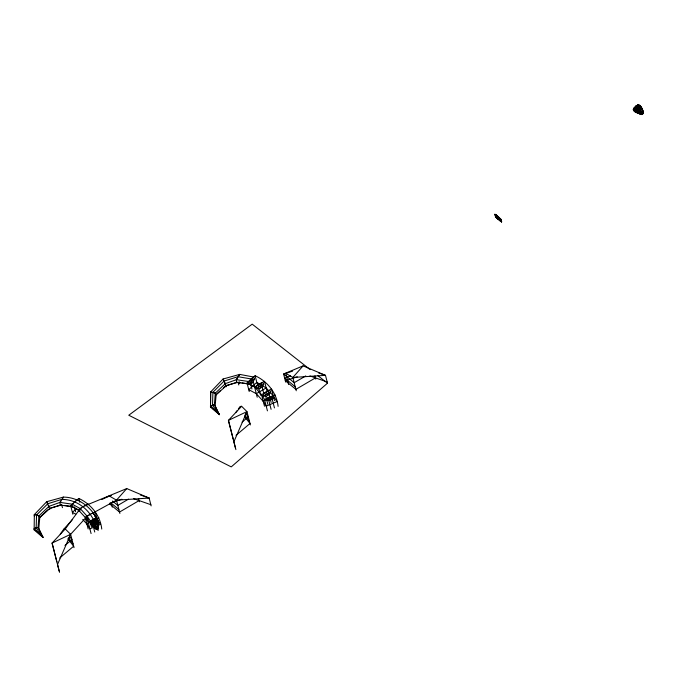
<?xml version="1.0" encoding="UTF-8"?>
<svg xmlns="http://www.w3.org/2000/svg" width="677" height="677" viewBox="0 0 677 677"><rect width="100%" height="100%" fill="white"/><g stroke="black" fill="none" stroke-linecap="round" stroke-linejoin="round"><path stroke-width="1.02" d="M98.3 526.029C100.238 518.963 94.611 516.026 90.083 522.069L91.37 524.692L94.619 527.823L96.76 529.389L98.123 528.822L97.877 519.818L93.392 519.513L90.464 521.231L90.185 522.982L95.77 527.705L98.199 526.698L98.182 520.816L95.355 519.691L92.275 520.968L90.269 522.982L85.691 517.203M42.973 537.496L34.138 529.846L34.341 514.605L46.713 501.708L63.376 497.104C78.38 497.197 90.972 506.912 97.581 519.868L93.189 512.904L90.117 514.325L87.189 516.263L70.611 534.322L57.528 564.491L59.542 572.327M278.112 406.361C276.681 392.804 267.347 381.278 255.102 375.718L248.637 381.506L236.358 379.695L225.314 383.656L215.261 393.193L214.423 404.744L219.246 414.502L210.488 407.148L210.691 391.898L223.063 379.01L239.726 374.398L253.469 376.979L254.518 378.595L253.316 381.803L250.718 384.248L236.544 382.361L226.101 385.856L216.132 394.852L215.134 405.828L219.323 414.798M210.488 407.148L210.691 391.898L215.261 393.193L216.132 394.852M642.507 113.304C644.377 113.465 641.627 111.223 640.764 114.083L635.737 112.179L633.257 109.699L635.779 106.213L638.47 104.673C641.254 105.908 643.311 109.505 642.879 112.543L642.363 111.993L641.144 113.051L635.263 111.815L633.257 109.699M36.16 527.992L36.566 515.002L47.754 503.764L61.599 499.414C75.629 499.262 87.756 508.004 93.815 520.325M212.51 405.295L212.916 392.296L224.104 381.058L237.949 376.708L250.955 378.9L252.013 383.03M80.165 510.238L80.224 508.596L83.102 506.523L126.751 488.574L149.126 498.052L151.14 505.888M256.481 388.361L256.575 385.89L259.452 383.825L262.524 382.437L263.692 384.172L262.109 387.016L258.902 388.877L256.481 388.361L263.692 384.172M35.678 530.438L42.896 537.199L38.073 527.451L38.911 515.899L48.964 506.354L60.008 502.393L72.287 504.204L80.224 508.596L87.189 516.263L87.079 518.743L88.679 519.031M263.429 396.037L263.539 393.557L266.467 391.628L269.539 390.206L270.732 391.958L269.133 394.615L265.824 396.468L263.429 396.037L270.732 391.958M640.95 109.784L640.984 107.296L638.47 104.673M96.769 529.279L98.207 528.534L96.642 528.906L96.76 529.389L94.518 527.603L95.728 527.095L96.76 529.389L95.643 528.534L98.334 527.408L98.013 528.365L96.65 528.932L95.643 528.534L91.911 525.157L91.547 523.194M496.867 216.826C506.616 224.942 498.213 215.861 494.895 214.254L495.589 216.97L501.64 221.938L495.505 216.64M635.128 110.283L635.779 106.213L636.549 106.814L636.372 105.993C638.072 107.601 644.597 110.427 641.881 112.729L641.017 112.839L641.373 111.993L641.872 112.915L643.04 111.4L640.527 106.094C637.81 105.84 635.711 108.701 634.857 111.028L641.144 113.051L641.83 112.458L641.813 113.465L641.373 111.993L635.305 106.915L633.427 109.056L638.919 111.747L641.373 111.993L643.032 111.087L642.879 112.543M34.248 515.984L34.341 514.605L36.566 515.002L38.911 515.899L39.782 517.558L38.784 528.534L42.896 537.199L34.239 528.542L38.073 527.451L38.784 528.534M34.138 529.846L34.239 528.542L38.073 527.451M642.871 112.247L643.142 113.516L642.033 114.582L637.522 113.127L634.264 111.24L633.841 110.469L634.349 108.244M642.321 109.699L640.442 107.271L637.065 110.207L636.685 112.043L635.06 111.426M266.535 400.285L266.814 398.525L269.742 396.815L272.907 395.96L273.931 397.162L272.222 399.218L268.862 400.632L266.535 400.285L273.931 397.162M640.256 112.771C641.347 115.522 643.7 113.694 642.541 113.228M93.189 520.858L93.392 519.513L96.557 518.667M96.659 524.523L97.2 521.959L95.897 518.743L94.128 519.471L97.877 527.721L97.327 527.061L94.992 527.984L95.914 527.857M641.144 113.051L641.347 112.306L641.881 112.729M98.334 524.836L98.444 522.348L95.982 522.195L92.427 524.396L92.292 525.36L94.078 526.604L93.248 526.613M97.877 527.721L98.461 524.413L97.996 524.15L95.245 524.844L93.79 526.359L96.456 527.628L98.207 526.401L96.126 526.782C94.932 528.415 96.769 526.274 96.523 528.288L96.642 527.341L96.472 527.798L92.774 520.038L93.003 520.495M641.144 114.015L642.058 114.506M92.385 525.327L90.921 523.837L93.392 519.513L94.492 520.046L96.599 524.277L97.86 522.136L96.777 518.827M39.782 517.558L49.751 508.554L60.194 505.067L60.008 502.393L63.376 497.104L62.597 498.331M240.039 382.564L236.544 382.361L236.358 379.695L239.726 374.398L238.947 375.625M634.214 109.64L637.751 105.764L639.799 105.29M95.897 518.743L95.355 519.691L96.599 524.277M60.008 502.393L60.778 501.183M236.358 379.695L237.128 378.485M642.947 111.798L642.008 109.065L639.824 110.461L638.986 112.602M60.211 534.153L63.756 529.211L72.625 519.377M235.968 412.276L237.153 410.626M238.338 408.976L240.107 406.505L241.613 406.285L246.961 411.624L250.38 424.928M80.224 508.596L65.263 528.991L52.07 543.072L59.229 571.134M93.189 512.904L116.486 500.159L126.751 488.574M310.117 369.566L252.199 324.156L128.757 415.229L231.246 466.885L327.49 383.19L325.476 375.346L303.101 365.868L292.836 377.461L296.247 390.764M101.762 529.067C100.331 515.51 90.997 503.984 78.752 498.424L72.287 504.204L72.321 506.794L79.26 510.593M96.456 527.628L96.126 526.782L94.052 525.792L91.31 523.219C92.791 521.442 95.271 520.249 97.59 520.605M241.613 406.285L228.42 420.366L235.579 448.428M254.518 378.595L248.671 384.087L248.637 381.506M72.879 514.258L70.687 505.711L73.395 503.172M75.993 500.726L77.119 499.677M249.229 391.551L247.037 383.004L253.469 376.979M39.342 517.617L47.872 509.781M215.692 394.911L220.347 390.637M223.452 387.786L226.101 385.856L223.063 379.01L223.588 380.085M76.433 508.706L72.397 512.354L75.756 514.148M639.892 110.706L637.065 110.207L633.934 108.117L637.751 104.791L640.442 107.271L640.891 109.53L637.082 106.348L635.779 106.213L636.075 107.516M637.065 110.207L638.157 108.955L636.016 107.271M637.023 110.74L639.824 110.461L638.225 109.2M640.687 107.55L641.466 107.381L641.457 107.888L640.603 107.178M640.298 113L639.291 113.584L640.374 113.279M641.491 112.424L641.017 112.839L643.032 111.087L642.558 111.493M641.991 114.421L640.823 114.252L641.331 113.804M643.142 113.516L642.397 112.881L642.905 112.441L643.048 113.491M635.263 111.815L642.033 114.582M641.957 114.295L642.981 113.203L641.314 111.84M640.823 114.252L641.864 114.455L643.15 113.33M97.48 525.166L98.173 524.565M64.958 545.476L71.957 539.569L69.342 536.26M59.669 558.017L73.666 546.221L67.776 538.774M242.087 422.118L248.307 416.871L245.692 413.562M236.019 435.319L250.016 423.514L244.778 416.897M305.75 375.93L294.182 382.708L283.595 374.026L303.101 365.868M315.457 377.884L295.883 389.351L285.296 380.677L297.279 376.861M128.503 499.152L117.832 505.406L112.509 501.039M139.107 500.582L119.533 512.057L109.699 503.984M260.222 384.401L256.811 382.37L248.747 389.656L256.304 393.684L266.188 387.946L269.006 391.061M81.587 507.801L78.244 509.739L70.687 505.711M84.794 505.939L88.128 504.01M256.304 393.684L263.243 401.317L266.586 399.455M270.732 397.137L273.246 395.74L276.901 401.647L266.222 406.141L263.243 401.317M91.844 513.657L95.186 511.795L97.395 520.393M82.729 519.437L86.893 524.023L90.236 522.153L91.488 527.036M101.812 499.499L109.42 496.038L116.486 500.159L149.126 498.052L140.334 494.972M639.697 113.863L640.654 113.668M74.03 547.634L70.611 534.322L52.07 543.072L54.549 552.72M247.037 383.004L254.594 387.032L261.542 394.674L264.521 399.489L275.192 394.996M78.735 511.634L78.244 509.739L85.192 517.38L88.171 522.195L91.827 520.655M95.186 519.242L98.842 517.702M97.801 525.504L100.551 524.345L94.772 516.102M95.305 525.09L92.884 523.753L91.006 520.774L93.451 519.758M94.365 519.928L96.278 519.572M97.302 520.105L97.226 519.098M92.884 523.753L94.365 523.135L93.13 520.613M92.8 524.235L95.245 524.844L94.365 523.135M97.488 522.289L97.996 524.15L97.835 527.231L97.327 527.061M94.052 525.792L95.339 525.25M96.244 527.214L95.635 527.468L98.207 526.401L97.598 526.655M95.702 528.703L96.303 528.255M98.063 528.593L97.708 527.874L98.36 527.603M96.032 528.881L96.362 528.466M636.862 111.95L635.737 112.179L634.264 111.24M217.529 412.048L219.246 414.502L210.589 405.836L214.423 404.744L215.134 405.828M290.543 375.853L284.628 378.062L295.214 386.736M641.102 114.354L641.288 113.626M292.582 371.165L283.595 374.026L285.66 382.09M107.245 496.732L111.24 495.462M109.945 503.062L121.928 499.245M210.589 405.836L214.423 404.744M226.727 385.391L238.101 382.26L238.795 384.959M49.785 509.468L49.429 508.351L61.751 504.966L62.445 507.665M633.934 108.117L635.339 107.863L639.824 110.461M63.756 529.211L65.263 528.991L70.611 534.322M61.751 504.966L60.194 505.067L72.321 506.794M641.864 114.455L638.995 112.001M640.044 106.01L637.751 105.764L635.838 106.45M91.006 520.774L92.275 520.968L95.245 524.844M241.977 382.869L250.718 384.248M64.662 505.423L72.422 506.641M147.07 497.595L149.126 498.052M210.691 391.898L211.749 392.203M215.261 393.193L212.916 392.296M34.341 514.605L35.399 514.901M38.911 515.899L36.566 515.002M318.639 372.951L325.476 375.346L292.836 377.461L285.77 373.332L288.647 384.528M309.897 375.938L327.186 381.98M133.547 498.644L150.836 504.687M495.344 216.005L498.12 217.766M91.497 524.21L90.726 523.829L90.083 522.069M261.923 385.416L266.188 387.946M49.429 508.351L46.713 501.708L47.018 502.918M91.37 524.692L92.292 525.36L91.141 524.26M636.372 105.993L637.082 106.348M635.305 106.915L635.737 107.245M637.742 108.828L636.871 107.888M494.895 214.254L499.414 217.799L499.711 218.95M494.997 214.66L500.955 219.331L501.64 221.938L496.436 217.85C493.338 210.378 499.821 218.18 498.577 219.534M495.107 215.074L501.471 220.067M495.589 216.97L501.691 221.794M317.564 375.405L327.49 383.19M118.864 509.434L111.256 503.206L112.297 507.234M212.756 408.409L219.246 414.502L212.46 405.091M270.419 392.626L273.246 395.74M92.969 513.107L94.382 514.664M496.986 217.3L498.416 218.925M640.891 109.53L637.751 105.764L637.751 104.791M244.761 415.111L249.339 420.899M68.411 537.809L72.989 543.597M36.109 527.798L42.896 537.199L41.179 534.754M87.189 516.263L90.464 521.231M86.893 524.023L89.872 528.839L93.528 527.298L94.746 532.02M91.31 523.219L90.329 521.51M96.709 529.16L96.295 528.568M97.835 527.231L98.199 526.698L97.522 526.494L97.81 527.061M97.818 528.238L98.123 528.822L98.013 528.365M95.423 526.816L96.76 529.389M97.996 528.339L97.708 527.874M224.798 382.59L225.314 383.656M46.713 501.708L47.238 502.791M48.448 505.296L48.964 506.354M225.779 385.653L226.135 386.77M500.015 220.846L499.821 220.093M500.87 220.964L501.022 221.565M496.469 215.294L497.341 218.679M314.94 375.87L315.77 379.086M274.498 400.615L271.536 389.089L261.542 394.674L264.495 406.2M271.536 396.536L274.456 407.901M268.194 390.959L271.155 402.485M267.093 391.475L264.479 381.303L254.594 387.032L257.209 397.213M266.467 391.628L267.474 395.546M268.177 397.958L271.096 409.314M264.885 392.804L267.838 404.33M261.144 383.241L263.751 393.413M264.521 399.489L267.432 410.854M259.452 383.825L260.51 387.946M257.937 385.103L260.543 395.275M255.102 375.718L257.243 384.037M252.343 378.028L254.544 386.575M249.745 380.466L251.937 389.013M239.235 381.735L239.7 383.537M230.899 430.022L228.42 420.366L246.961 411.624L233.878 441.785L235.892 449.63M230.959 430.327L233.218 439.136M138.59 498.577L139.42 501.792M116.486 500.159L119.897 513.471M97.615 528.72L98.106 530.607M90.117 514.325L85.192 517.38L88.145 528.906M88.171 522.195L91.082 533.561M78.752 498.424L79.734 502.224M74.368 506.946L75.587 511.719M54.609 553.033L56.868 561.842M98.19 521.849L98.402 522.822L98.19 521.332M638.445 110.334L638.386 111.307L639.376 111.104L638.445 110.334M641.559 108.548L641.449 109.302L640.662 108.405L641.559 108.548M94.061 524.294L93.714 525.208L94.645 525.318L94.061 524.294M97.767 523.524L97.302 524.21L96.904 523.118L97.767 523.524"/></g></svg>
